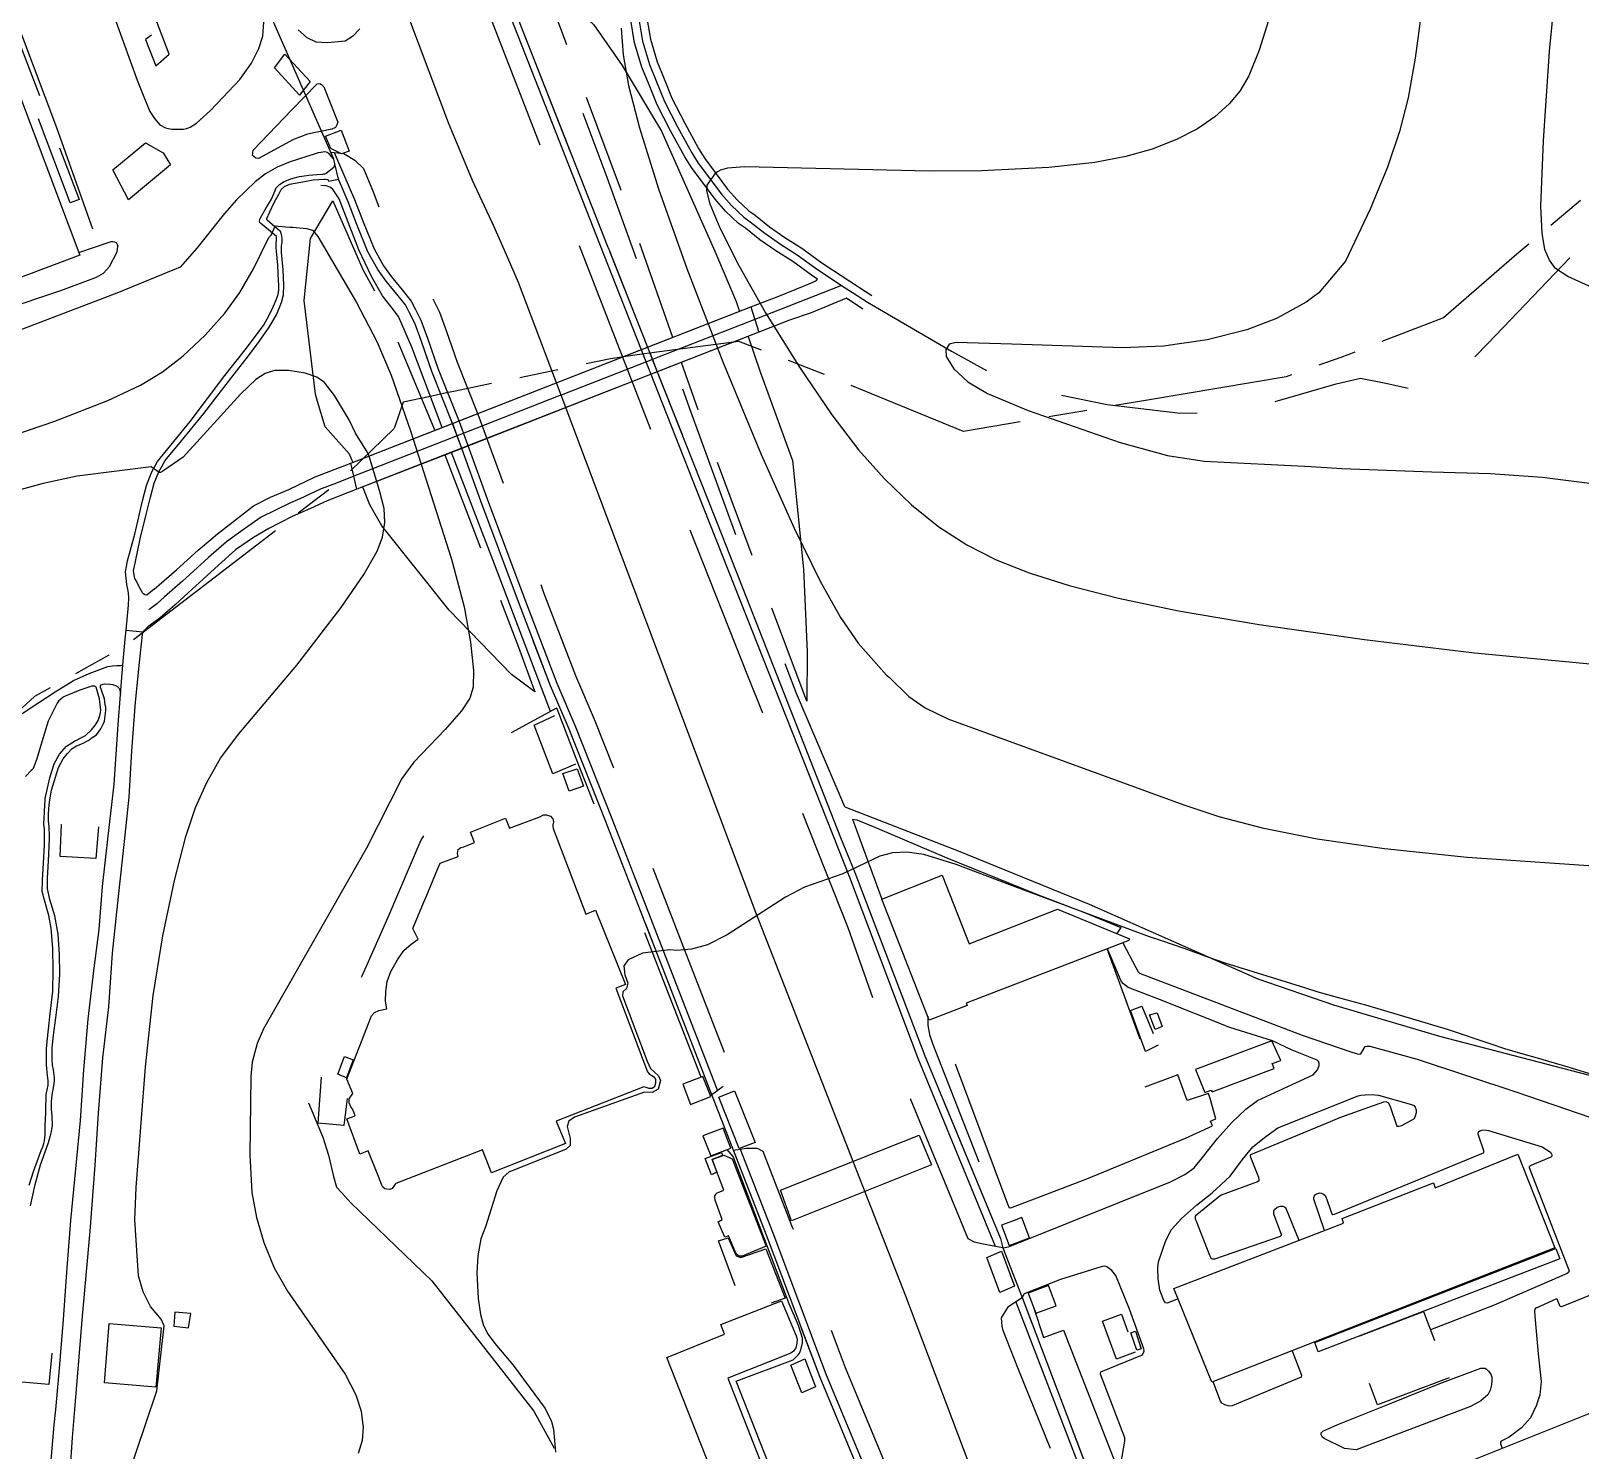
# Model space of a CAD drawing. Header units: millimetres. Extents: x 198785 to 203305, y 542885 to 545889.
# Drawn here: x 200370.9 to 200657.7, y 543948.8 to 544211.6 of the extents above; entities that cross this region are included whole.
import ezdxf

# ---------------------------------------------------------------- set-up
doc = ezdxf.new("R2010")
doc.units = ezdxf.units.MM
for name, pattern in [('FENCE_25K', [54.3, 28.7, -9.2, -16.4]), ('HIDDEN_BULD_25K', [28.8, 18.4, -10.4]), ('HIDDEN_EMBANKMENT_25K', [28.8, 18.4, -10.4]), ('HIDDEN_EMD_25K', [50.97, 33.12, -5.36, 7.13, -5.36]), ('HIDDEN_IN_25K', [56.5, 36.5, -20]), ('HIDDEN_SORO_25K', [40.1, 25.4, -14.7])]:
    doc.linetypes.add(name, pattern=pattern)
for name, color, linetype in [('A0013114', 253, 'Continuous'), ('A0013117', 253, 'Continuous'), ('A0013118', 253, 'Continuous'), ('A0023119', 253, 'Continuous'), ('A0023214', 253, 'Continuous'), ('A0023217', 253, 'Continuous'), ('A0033324', 253, 'Continuous'), ('A0033327', 253, 'Continuous'), ('A0043325', 253, 'Continuous'), ('A0053326', 253, 'Continuous'), ('A0073340', 253, 'Continuous'), ('B0014111', 253, 'Continuous'), ('B0014116', 253, 'Continuous'), ('B0024120', 253, 'Continuous'), ('B0024127', 253, 'Continuous'), ('C0076117', 253, 'Continuous'), ('F0017111', 253, 'Continuous'), ('F0017114', 253, 'Continuous'), ('F0037222', 253, 'Continuous'), ('F0037223', 253, 'Continuous'), ('F0047224', 253, 'Continuous'), ('G0018117', 253, 'Continuous')]:
    doc.layers.add(name, color=color, linetype=linetype)

msp = doc.modelspace()

# ---------------------------------------------------------------- linework, layer by layer
at = {"layer": 'A0013114'}
for points in [[(200524.87, 543943.36), (200517, 543962.29), (200507.07, 543988.62), (200500.75, 544004.96), (200496.21, 544016.54), (200486.77, 544040.92), (200477.28, 544065.34), (200470.56, 544082.3), (200467.09, 544090.35), (200461.13, 544105.88), (200454.2, 544124.57), (200450.64, 544134.33), (200449.79, 544136.65), (200448.98, 544138.88), (200448.94, 544138.96), (200445.12, 544148.55), (200443.13, 544154.29), (200441.97, 544157.5), (200441.95, 544157.54), (200440.98, 544159.44), (200440.2, 544160.89), (200438.62, 544162.91), (200436.66, 544165.3), (200435.1, 544167.45), (200433.27, 544170.71), (200431.23, 544175.79), (200429.63, 544179.97), (200427.83, 544184.17), (200427.15, 544186.99), (200426.98, 544187.85), (200413.47, 544218.67)], [(200461.55, 544212.7), (200477.73, 544171.56), (200477.86, 544171.23), (200485.05, 544153.05), (200485.95, 544150.8), (200486.86, 544148.48), (200498.88, 544118.1), (200520.81, 544062.24), (200523.46, 544055.81), (200536.43, 544021.82), (200550.39, 543988.02), (200550.88, 543986.28), (200554.45, 543977.1), (200568.46, 543940.18), (200584.03, 543900.86), (200600.89, 543857.5), (200604.95, 543847.56)]]:
    msp.add_lwpolyline(points, dxfattribs=at)
at = {"layer": 'A0013117'}
for points in [[(200393.67, 544108.25), (200397.83, 544111.84), (200401.83, 544115.5), (200405.44, 544118.53), (200408.76, 544121.09), (200412.11, 544123.7), (200415.22, 544125.31), (200418.63, 544126.74), (200423.52, 544129.03), (200430.09, 544131.6), (200448.94, 544138.96), (200467.69, 544146.27), (200485.05, 544153.05), (200504.17, 544160.51), (200509.34, 544162.53), (200515.43, 544165.01), (200516.34, 544165.43), (200516.5, 544165.64), (200515.65, 544166.2), (200511.95, 544168.93), (200508.83, 544170.88), (200505.86, 544172.95), (200503.18, 544175.1), (200501.91, 544175.98), (200499.52, 544178.26), (200497.57, 544180.46), (200493.2, 544186.31), (200491.94, 544188.31), (200489.29, 544193.13), (200486.82, 544197.95), (200485.33, 544201.63), (200484.01, 544204.9), (200482.66, 544209.41), (200482.03, 544213.25)], [(200485.01, 544213.61), (200485.59, 544210.09), (200486.84, 544205.89), (200488.11, 544202.76), (200489.55, 544199.2), (200491.94, 544194.54), (200494.52, 544189.84), (200495.68, 544188.01), (200499.89, 544182.35), (200501.68, 544180.35), (200503.82, 544178.31), (200504.98, 544177.51), (200507.66, 544175.35), (200510.48, 544173.39), (200513.64, 544171.42), (200517.36, 544168.67), (200519.33, 544167.38), (200524.09, 544164.26), (200526.58, 544162.63)], [(200524.93, 544160.12), (200521.88, 544162.12), (200515.33, 544159.45), (200511.34, 544158.04), (200505.65, 544155.82), (200486.86, 544148.48), (200469.34, 544141.64), (200450.64, 544134.33), (200431.24, 544126.75), (200425.7, 544124.63), (200422.66, 544123.22), (200419.24, 544121.71), (200414.94, 544119.48), (200412.08, 544117.81), (200408.75, 544115.52), (200405.62, 544112.71), (200402.73, 544110.12), (200400.02, 544107.65), (200397.56, 544105.38), (200394.71, 544102.86), (200392.51, 544101.25), (200392.14, 544100.88), (200391.8, 544100.56), (200391.61, 544100.37)]]:
    msp.add_lwpolyline(points, dxfattribs=at)
at = {"layer": 'A0013118'}
for points in [[(200385.35, 544216.85), (200390.51, 544202.52), (200391.75, 544199.43), (200392.91, 544196.7), (200393.73, 544195.44), (200394.71, 544194.26), (200395.77, 544193.68), (200396.35, 544193.54), (200396.97, 544193.44), (200397.63, 544193.42), (200398.28, 544193.42), (200399.14, 544193.44), (200399.69, 544193.54), (200400.06, 544193.66), (200400.36, 544193.81), (200401.54, 544194.57), (200404.14, 544196.9), (200406.42, 544199.27), (200409.54, 544202.63), (200411.68, 544205.68), (200412.8, 544207.91), (200413.05, 544208.4), (200413.79, 544210.67), (200414.02, 544213.25)], [(200426.98, 544187.85), (200426.8, 544188.08), (200426.18, 544188.79), (200425.9, 544189.01), (200425.76, 544189.13), (200425.55, 544189.2), (200425.27, 544189.26), (200424.55, 544189.11), (200424.03, 544189.04), (200423.49, 544188.86), (200418.88, 544187.41), (200416.46, 544186.39), (200414.3, 544185.15), (200412.42, 544183.7), (200410.72, 544182.06), (200408.96, 544180.38), (200406.73, 544177.79), (200401.56, 544171.41), (200398.53, 544167.87)], [(200388.5, 544100.66), (200388.95, 544105.3), (200388.99, 544106.63), (200388.91, 544107.49), (200388.78, 544108.28), (200388.62, 544109.13), (200388.37, 544111.46), (200388.54, 544112.47), (200388.73, 544113.52), (200390.1, 544118.42), (200391.52, 544124.61), (200392.27, 544127.46), (200393.17, 544129.85), (200394.31, 544131.92), (200400.33, 544139.32), (200406.76, 544147.85), (200410.53, 544152.6), (200413.91, 544157.1), (200414.96, 544158.98), (200415.79, 544160.63), (200416.3, 544161.81), (200416.61, 544162.62), (200416.69, 544163.17), (200416.77, 544163.77), (200416.8, 544164.67), (200416.74, 544165.37), (200416.57, 544168.23), (200416.33, 544170.82), (200416.25, 544171.44), (200416.25, 544171.76), (200416.25, 544172.11), (200416.35, 544172.96), (200416.34, 544173.2), (200416.31, 544173.56), (200413.42, 544175.95), (200413.26, 544176.18), (200413.21, 544176.4), (200413.3, 544176.87), (200414.43, 544178.85), (200415.36, 544180.33), (200415.76, 544181.31), (200416.27, 544182.55), (200416.87, 544183.22), (200417.75, 544183.74), (200419.17, 544184.31), (200420.59, 544184.67), (200422.35, 544184.94), (200423.78, 544185.05), (200424.93, 544185.13), (200425.12, 544185.15), (200425.29, 544185.17), (200425.48, 544185.22), (200425.56, 544185.26), (200426.94, 544186.4), (200427.04, 544186.52), (200427.08, 544186.67), (200427.15, 544186.99)], [(200393.67, 544108.25), (200392.35, 544107.15), (200391.93, 544107.22), (200391.7, 544107.38), (200391.51, 544107.59), (200390.77, 544108.91), (200390.42, 544109.73), (200390.1, 544110.26), (200389.99, 544110.88), (200389.88, 544111.7), (200390.16, 544113.04), (200391.09, 544117.6), (200392.16, 544121.81), (200392.98, 544125.32), (200393.67, 544127.87), (200394.57, 544130), (200395.73, 544132.09), (200398.73, 544135.7), (200402.86, 544140.79), (200406.16, 544145.03), (200408.93, 544148.62), (200411.17, 544151.48), (200413.16, 544154.1), (200414.98, 544156.74), (200416.31, 544159.07), (200417.28, 544161.36), (200417.63, 544162.76), (200417.71, 544164.59), (200417.56, 544167.37), (200417.25, 544170.62), (200417.29, 544171.79), (200417.36, 544172.5), (200417.37, 544172.78), (200417.38, 544173.11), (200417.3, 544173.6), (200417.14, 544174.44), (200416.04, 544175.37), (200414.59, 544176.57), (200414.52, 544176.77), (200414.52, 544176.89), (200415.1, 544178.12), (200415.93, 544179.83), (200416.78, 544181.37), (200417.22, 544182.29), (200417.81, 544182.81), (200418.73, 544183.25), (200420.86, 544183.63), (200423.13, 544184.05), (200425.2, 544184.15), (200425.44, 544184.15), (200425.73, 544184.13), (200425.9, 544184.06), (200425.95, 544183.82), (200427.52, 544184.14), (200427.83, 544184.17)], [(200365.71, 544159.96), (200376.42, 544163.53), (200383.02, 544166), (200384.31, 544166.79), (200385.39, 544168.02), (200386.81, 544170.75), (200386.93, 544171.76)], [(200379.74, 544170.58), (200385.7, 544172.63), (200386.04, 544172.65), (200386.36, 544172.6), (200386.64, 544172.45), (200386.86, 544172.1), (200386.93, 544171.76)], [(200398.53, 544167.87), (200387.07, 544163.19), (200364.53, 544154.59)], [(200374.43, 543944.78), (200375.19, 543953.51), (200375.45, 543956.33), (200376.08, 543963.21), (200376.88, 543973.03), (200377.5, 543981.77), (200378.28, 543991.32), (200379.19, 544000.89), (200380.06, 544009.89), (200380.65, 544019.27), (200381.47, 544028.61), (200382.52, 544037.6), (200383.49, 544045.22), (200384.13, 544053.18), (200385.1, 544061.99), (200386.27, 544072.17), (200387.04, 544083.19), (200387.45, 544088.77), (200387.87, 544094.26), (200388.34, 544098.99), (200388.5, 544100.66), (200391.61, 544100.37), (200391.46, 544099.84), (200390.9, 544094.66), (200390.18, 544087.33), (200389.47, 544078.29), (200389.01, 544069.71), (200388.11, 544061.55), (200387.04, 544051.37), (200385.93, 544040.86), (200385.2, 544030.93), (200384.11, 544021.45), (200383.3, 544011.25), (200382.69, 544001.58), (200381.77, 543989.39), (200380.37, 543973.63), (200379.45, 543962.36), (200378.94, 543956.35), (200378.51, 543951.16), (200377.63, 543938.32)], [(200369.24, 544085.24), (200372.34, 544087.24), (200375.33, 544089.24), (200378.72, 544091.32), (200381.66, 544092.65), (200385.1, 544093.91), (200385.99, 544094.04), (200386.75, 544094.12), (200387.22, 544094.12), (200387.6, 544094.11), (200387.87, 544094.26)], [(200382.41, 544090.32), (200382.15, 544090.31), (200379.9, 544089.58), (200377.54, 544088.58), (200377.22, 544088.43), (200376.82, 544088.24), (200375.98, 544087.49), (200375.74, 544087.12), (200374.06, 544083.81), (200372.87, 544079.96), (200371.98, 544076.84), (200371.4, 544075.38), (200371.21, 544074.93), (200370.91, 544074.66), (200369.84, 544073.55)], [(200370.54, 543997.88), (200371.33, 544000.4), (200372.77, 544004.28), (200373.06, 544004.97), (200373.28, 544005.6), (200373.38, 544006.11), (200373.49, 544007.2), (200373.51, 544007.69), (200373.53, 544008.31), (200373.53, 544009.23), (200373.54, 544009.83), (200373.64, 544011.73), (200373.71, 544014.65), (200374.03, 544016.41), (200374.03, 544017.27), (200373.96, 544018.21), (200373.74, 544020.19), (200373.73, 544021.9), (200373.76, 544023.15), (200373.89, 544024.51), (200374.13, 544026.75), (200374.43, 544029.63), (200374.91, 544033.84), (200374.98, 544037.77), (200374.9, 544041.74), (200374.63, 544045.45), (200374.16, 544047.82), (200373.35, 544050.64), (200372.95, 544052.24), (200373, 544054.38), (200373.2, 544057.52), (200373.38, 544060.95), (200373.38, 544062.73), (200373.36, 544063.88), (200373.28, 544064.69), (200373.33, 544065.97), (200373.36, 544066.84), (200373.38, 544067.38), (200373.41, 544067.96), (200373.48, 544069.51), (200374.39, 544073.32), (200375.14, 544075.89), (200376.18, 544077.68), (200377.46, 544079.16), (200378.93, 544080.13), (200380.95, 544081.18), (200382.05, 544082.2), (200382.83, 544083.11), (200383.31, 544083.93), (200383.65, 544084.89), (200383.77, 544085.39), (200383.8, 544085.89), (200383.77, 544086.35), (200383.55, 544087.96), (200382.94, 544090.09), (200382.88, 544090.19), (200382.62, 544090.31), (200382.41, 544090.32)], [(200370.8, 543994.09), (200371.64, 543998.04), (200372.64, 544001.66), (200373.41, 544003.86), (200374.1, 544005.78), (200374.57, 544007.32), (200374.69, 544007.81), (200374.84, 544009.02), (200374.77, 544010.69), (200374.69, 544011.99), (200374.65, 544013.3), (200374.79, 544014.59), (200375.09, 544016.3), (200375.22, 544017.21), (200375.24, 544017.78), (200375.04, 544019.27), (200374.85, 544020.14), (200374.79, 544021.24), (200374.8, 544023.32), (200375.02, 544025.65), (200375.46, 544028.86), (200375.99, 544032.85), (200376.19, 544036.98), (200376.14, 544040.66), (200375.89, 544044.35), (200375.32, 544047.77), (200374.36, 544050.81), (200373.94, 544052.74), (200373.92, 544054.74), (200374.07, 544056.82), (200374.19, 544059.19), (200374.31, 544062.11), (200374.29, 544063), (200374.26, 544063.75), (200374.22, 544064.37), (200374.12, 544065.3), (200374.12, 544066.04), (200374.12, 544066.51), (200374.17, 544067.6), (200374.29, 544068.89), (200374.68, 544071.02), (200375.4, 544073.42), (200376, 544075.22), (200376.82, 544076.81), (200377.66, 544077.84), (200378.48, 544078.76), (200379.31, 544079.26), (200380.41, 544079.68), (200381.45, 544080.22), (200381.86, 544080.46), (200382.01, 544080.64), (200383, 544081.25), (200383.82, 544082.42), (200384.01, 544082.76), (200384.29, 544083.39), (200384.48, 544083.78), (200384.71, 544085.81), (200384.71, 544086.38), (200384.64, 544086.84), (200384.47, 544087.96), (200383.85, 544089.76), (200383.77, 544090.06), (200383.74, 544090.36), (200383.79, 544090.54), (200384.46, 544090.7), (200385.48, 544090.68), (200386, 544090.63), (200386.69, 544090.38), (200386.91, 544090.21), (200387.14, 544089.97), (200387.33, 544089.61), (200387.45, 544088.77)], [(200573.1, 544042.78), (200575.47, 544038.19), (200575.92, 544037.42), (200576.15, 544037.15), (200606.29, 544025.66), (200615.47, 544022.5), (200616.5, 544022.18), (200616.83, 544022.15), (200617.12, 544022.2), (200617.94, 544023.55), (200618.27, 544023.62), (200618.83, 544023.65), (200627.59, 544021.21), (200646.03, 544015.1), (200673.26, 544005.76)], [(200550.88, 543986.28), (200551.88, 543986.44), (200553.78, 543987.18), (200581.93, 543998.49), (200584.53, 543999.86), (200586.3, 544001.09), (200587.85, 544003), (200590.59, 544006.51), (200593.28, 544009.51), (200595.82, 544011.95), (200598.01, 544013.55), (200605.21, 544016.91), (200608.32, 544018.35), (200609.1, 544019.24), (200609.25, 544019.58), (200609.41, 544020.03), (200609.42, 544020.39), (200609.32, 544020.77), (200609.06, 544021.04), (200604.41, 544022.9), (200600.77, 544024.62), (200592.89, 544027.08), (200579.89, 544032.29), (200574.07, 544034.5), (200573.5, 544034.94), (200573.18, 544035.17), (200572.78, 544035.64), (200570.24, 544041.67)], [(200583.32, 543976.81), (200581.26, 543976.06), (200580.99, 543976.11), (200580.82, 543976.27), (200580.64, 543976.53), (200579.91, 543978.46), (200579.77, 543979.37), (200579.67, 543980.04), (200579.59, 543980.63), (200579.59, 543981.07), (200579.57, 543981.93), (200579.57, 543982.57), (200579.67, 543983.68), (200581.01, 543987.65), (200582.06, 543989.69), (200583.93, 543991.72), (200586.74, 543994.17), (200589.59, 543996.45), (200592.95, 543999.58), (200595.23, 544002.64), (200597.17, 544005), (200599.57, 544006.93), (200601.76, 544008.48), (200616.66, 544014.44), (200617.12, 544014.56), (200617.92, 544014.64), (200619.22, 544014.65), (200619.73, 544014.63), (200620.44, 544014.57), (200626.56, 544012.82), (200626.94, 544012.62), (200627.2, 544012.33), (200627.38, 544011.85), (200627.41, 544011.41), (200627.29, 544010.83), (200627.05, 544010.2), (200624.69, 544008.89), (200624.16, 544008.75), (200623.95, 544008.76), (200623.79, 544008.91), (200622.62, 544012.39), (200622.36, 544013.06), (200621.81, 544013.29), (200621.32, 544013.27), (200613.17, 544010.36), (200611.47, 544009.63), (200596.73, 544003.52), (200596.67, 544003.31), (200596.69, 544003.06), (200598.21, 543999.35), (200598.28, 543998.87), (200598.25, 543998.72), (200598.02, 543998.51), (200591.28, 543996.02), (200590.79, 543995.69), (200586.49, 543992.17), (200586.47, 543991.94), (200586.48, 543991.68), (200586.61, 543991.41), (200589.13, 543984.94), (200589.45, 543984.3), (200589.67, 543984.22), (200589.91, 543984.22), (200590.1, 543984.24), (200602.27, 543988.47), (200602.44, 543988.63), (200602.48, 543988.78), (200601.06, 543992.53), (200601.01, 543992.82), (200601.05, 543993.07), (200601.17, 543993.39), (200601.62, 543993.78), (200602.03, 543993.95), (200602.3, 543994), (200602.71, 543994), (200603.2, 543993.75), (200605.64, 543987.68)], [(200610.42, 543989.52), (200608.44, 543995.27), (200608.43, 543995.62), (200608.54, 543995.93), (200608.77, 543996.19), (200609.12, 543996.37), (200609.56, 543996.44), (200609.88, 543996.42), (200610.26, 543996.25), (200610.58, 543995.92), (200611.77, 543992.6), (200611.97, 543992.48), (200612.24, 543992.49), (200639.85, 544003.88), (200639.91, 544003.98), (200639.92, 544004.22), (200638.86, 544007.31), (200638.87, 544007.52), (200638.95, 544007.75), (200639.19, 544007.95), (200639.58, 544008.09), (200640.02, 544008.11), (200640.79, 544008.04), (200650.72, 544004.98), (200652.29, 544003.98), (200652.36, 544003.84), (200652.43, 544003.71), (200652.51, 544003.45), (200652.49, 544003.23), (200652.36, 544003.1), (200648.5, 544001.45), (200648.34, 544001.3), (200648.33, 544001.14), (200655.7, 543982.02), (200655.6, 543981.73), (200655.36, 543981.55), (200641.85, 543975.67), (200630.06, 543971.1)], [(200572.73, 543946.23), (200573.45, 543950.49), (200573.43, 543951.12), (200571.04, 543957.37), (200568.93, 543962.92), (200568.98, 543963.31), (200576.74, 543966.44), (200576.98, 543967.03), (200577, 543967.21), (200576.99, 543967.57), (200574.33, 543974.95), (200571.78, 543981.14), (200571.03, 543982.07), (200570.55, 543982.46), (200570.13, 543982.74), (200569.71, 543982.91), (200569.22, 543982.85), (200561.55, 543980.42), (200554.81, 543977.77), (200554.45, 543977.1)], [(200661.8, 543978.36), (200654.28, 543975.37), (200654.09, 543975.4), (200653.52, 543976.79), (200653.28, 543976.8), (200649.73, 543975.2), (200649.61, 543975.2), (200649.48, 543975.11), (200649.34, 543974.91), (200649.32, 543974.59), (200649.34, 543973.64), (200650, 543966.68), (200650.52, 543961.54), (200650.27, 543959.06), (200649.88, 543957.79), (200649.68, 543957.15), (200648.57, 543954.78), (200646.91, 543952.93), (200644.63, 543951.24), (200643.16, 543950.5), (200643, 543950.31), (200643.02, 543949.96), (200643.33, 543949.19)], [(200604.41, 543967.2), (200606.15, 543962.72), (200606.12, 543962.36), (200594.48, 543957.5), (200593.29, 543957), (200592.98, 543956.99), (200592.56, 543957.04), (200591.99, 543957.24), (200591.53, 543957.48), (200591.42, 543957.54), (200591.13, 543957.9), (200589.82, 543961.48)], [(200616.3, 543948.9), (200614.11, 543949.1), (200610.38, 543950.97), (200609.97, 543951.26), (200609.79, 543951.67), (200609.81, 543952.05), (200610.08, 543952.31), (200612.91, 543953.56), (200623.08, 543957.65), (200631.76, 543961.14), (200639.37, 543964), (200640.15, 543964.02), (200640.44, 543963.81), (200640.81, 543963.45), (200641.24, 543962.88), (200641.41, 543962.33), (200641.41, 543961.7), (200641.33, 543960.9), (200641.07, 543959.92), (200640.67, 543959.04), (200639.34, 543957.97), (200638.92, 543957.73), (200637.45, 543956.93), (200616.3, 543948.9)]]:
    msp.add_lwpolyline(points, dxfattribs=at)
at = {"layer": 'A0023119', "linetype": 'HIDDEN_SORO_25K', "flags": 128}
msp.add_lwpolyline([(200525.76, 544161.37), (200541.32, 544152.34), (200549.68, 544147.72), (200558.51, 544144.88), (200570.15, 544142.44), (200583.19, 544140.92), (200590.58, 544140.79), (200598.53, 544142.22), (200612.58, 544146.28), (200617.11, 544147.33), (200621.79, 544146.37), (200628.49, 544144.96), (200631.27, 544145.36), (200634.17, 544146.88), (200640.7, 544153.82), (200669.93, 544184.22), (200672.72, 544188.84)], dxfattribs=at)
at = {"layer": 'A0023214'}
msp.add_lwpolyline([(200592.09, 543820.76), (200590.81, 543824.13), (200588.28, 543830.8), (200586.01, 543836.75), (200584.21, 543841.51), (200532.89, 543977.33), (200505.11, 544048.37), (200469.03, 544144.18), (200461.17, 544165.05), (200458.92, 544170.15), (200456.66, 544175.33), (200452.64, 544183.96), (200448.17, 544194.6), (200434.05, 544232.23), (200395.19, 544335.96), (200393.09, 544341.57), (200389.09, 544352.25), (200375.34, 544388.94), (200364.21, 544446.67)], dxfattribs=at)
at = {"layer": 'A0023217'}
for points in [[(200483.52, 544213.43), (200484.12, 544209.75), (200485.42, 544205.4), (200486.72, 544202.2), (200488.18, 544198.58), (200490.62, 544193.84), (200493.23, 544189.07), (200494.44, 544187.16), (200498.73, 544181.41), (200500.6, 544179.31), (200502.86, 544177.15), (200504.08, 544176.3), (200506.76, 544174.15), (200509.66, 544172.14), (200512.79, 544170.18), (200516.51, 544167.44), (200517.92, 544166.51), (200520.98, 544164.5)], [(200520.98, 544164.5), (200519.27, 544163.83), (200504.9, 544158.21), (200487.18, 544151.28), (200485.95, 544150.8), (200469.03, 544144.18), (200468.51, 544143.98), (200449.79, 544136.65), (200430.67, 544129.18), (200427.43, 544127.91), (200424.61, 544126.83), (200420.64, 544124.98), (200418.93, 544124.22), (200413.52, 544121.59), (200410.42, 544119.45), (200407.09, 544117.02), (200403.72, 544114.1), (200400.28, 544110.98), (200398.93, 544109.75), (200395.62, 544106.82), (200394.19, 544105.56), (200392.67, 544104.44)], [(200520.98, 544164.5), (200522.99, 544163.19), (200525.76, 544161.37)]]:
    msp.add_lwpolyline(points, dxfattribs=at)
at = {"layer": 'A0033324', "linetype": 'HIDDEN_IN_25K', "flags": 128}
for points in [[(200550.39, 543988.02), (200550.88, 543986.28), (200546.9, 543987), (200545.63, 543987.32), (200544.46, 543987.98), (200531.32, 544019.79), (200522.2, 544045.57), (200503.73, 544091.9), (200489.26, 544128.54), (200471.24, 544174.89), (200452.36, 544223.54), (200435.26, 544266.58), (200409.63, 544331.62), (200397.81, 544364.55), (200394.9, 544373.3), (200392.79, 544381.38), (200391.68, 544385.43), (200390.8, 544388.98), (200390.08, 544392.95), (200389.57, 544396.77), (200389.57, 544396.83), (200389.16, 544400.68), (200388.73, 544404.83), (200388.23, 544408.6), (200387.92, 544410.51), (200386.27, 544417.96), (200383.86, 544428.7), (200381.84, 544439.51), (200379.9, 544449.84), (200378.84, 544455.86), (200376.38, 544469.24), (200376.57, 544470.11), (200376.69, 544470.43), (200377.28, 544471.12), (200379.79, 544473.89), (200380.9, 544474.73), (200381.02, 544474.77), (200383.35, 544456.19), (200384.33, 544450.65), (200386.26, 544440.33), (200388.27, 544429.6), (200390.66, 544418.94), (200392.34, 544411.35), (200392.68, 544409.25), (200393.2, 544405.36), (200393.64, 544401.15), (200394.04, 544397.3), (200394.53, 544393.64), (200395.2, 544389.92), (200396.04, 544386.53), (200396.46, 544384.88), (200398.39, 544377.31), (200402.33, 544365.39), (200405.97, 544355.17), (200411.99, 544338.3), (200413.26, 544334.73), (200440.71, 544265.63), (200461.55, 544212.7), (200477.86, 544171.23), (200485.05, 544153.05), (200486.86, 544148.48), (200498.88, 544118.1), (200520.81, 544062.24), (200523.46, 544055.81), (200536.43, 544021.82), (200550.39, 543988.02)], [(200499.08, 544016.13), (200496.98, 544014.59), (200496.21, 544016.54), (200486.77, 544040.92), (200477.28, 544065.34), (200470.56, 544082.3), (200467.09, 544090.35), (200461.13, 544105.88), (200454.2, 544124.57), (200450.64, 544134.33), (200448.96, 544138.92), (200445.12, 544148.55), (200443.13, 544154.29), (200441.95, 544157.54), (200440.98, 544159.44), (200440.2, 544160.89), (200438.62, 544162.91), (200436.66, 544165.3), (200435.1, 544167.45), (200433.27, 544170.71), (200431.23, 544175.79), (200429.63, 544179.97), (200427.83, 544184.17), (200427.15, 544186.99), (200426.98, 544187.85), (200426.41, 544189.16), (200427.72, 544189.04), (200428.16, 544189), (200428.79, 544188.95), (200430.85, 544187.69), (200432.43, 544186.14), (200434.26, 544181.84), (200435.88, 544177.62), (200437.79, 544172.88), (200439.32, 544170.15), (200440.62, 544168.36), (200442.52, 544166.04), (200444.4, 544163.63), (200445.41, 544161.76), (200446.54, 544159.54), (200447.84, 544155.97), (200449.81, 544150.29), (200453.65, 544140.66), (200458.9, 544126.3), (200465.81, 544107.64), (200467.16, 544104.11), (200471.73, 544092.24), (200475.18, 544084.2), (200481.93, 544067.17), (200491.43, 544042.73), (200500.61, 544019.03), (200500.72, 544018.2), (200500.24, 544016.97), (200499.08, 544016.13)], [(200528.61, 543940.95), (200526.16, 543939.93), (200524.87, 543943.36), (200517, 543962.29), (200507.07, 543988.62), (200500.97, 544004.4), (200503.3, 544004.74), (200503.65, 544004.77), (200505.37, 544004.77), (200506.4, 544004.2), (200511.74, 543990.4), (200518.13, 543973.46), (200521.65, 543964.13), (200529.52, 543945.21), (200530.39, 543942.88), (200530.06, 543941.61), (200529.6, 543941.36), (200528.61, 543940.95)], [(200604.71, 543848.14), (200604.57, 543848.12), (200604.22, 543848.12), (200604.07, 543848.12), (200603.53, 543848.12), (200602.51, 543848.16), (200602.16, 543848.24), (200601.47, 543848.41), (200601.13, 543848.51), (200600.18, 543848.84), (200599.34, 543849.52), (200598.5, 543850.57), (200597.18, 543853.43), (200590.92, 543869.49), (200579.35, 543899.58), (200574.77, 543911.24), (200564.81, 543936.58), (200553.62, 543964.07), (200550.89, 543970.98), (200550.74, 543971.79), (200550.67, 543972.49), (200550.63, 543973.32), (200551.87, 543975.43), (200552.35, 543975.75), (200554.45, 543977.1), (200568.46, 543940.18), (200584.03, 543900.86), (200600.89, 543857.5), (200604.71, 543848.14)]]:
    msp.add_lwpolyline(points, dxfattribs=at)
at = {"layer": 'A0033327'}
for points in [[(200549.52, 543986.52), (200535.15, 544021.32), (200522.52, 544054.87), (200500.09, 544111.55), (200496.48, 544120.71), (200476.21, 544172.14), (200459.26, 544215.41)], [(200427.01, 544189.11), (200430.79, 544180.43), (200432.39, 544176.25), (200434.4, 544171.25), (200436.15, 544168.13), (200437.65, 544166.07), (200439.59, 544163.69), (200441.25, 544161.57), (200442.09, 544160.02), (200443.1, 544158.04), (200444.31, 544154.71), (200446.29, 544148.98), (200450.14, 544139.32), (200455.38, 544125), (200462.3, 544106.32), (200468.25, 544090.82), (200471.71, 544082.77), (200478.44, 544065.8), (200483.18, 544053.59), (200497.65, 544016.33), (200498.03, 544015.36)], [(200502.23, 544004.58), (200508.23, 543989.06), (200518.16, 543962.75), (200526.03, 543943.82), (200527.32, 543940.41)], [(200603.42, 543848.13), (200599.96, 543856.48), (200598.4, 543860.49), (200582.86, 543900.54), (200581.71, 543903.46), (200567.54, 543939.28), (200554.24, 543973.84), (200553.26, 543976.33)]]:
    msp.add_lwpolyline(points, dxfattribs=at)
at = {"layer": 'A0043325'}
for points in [[(200422.59, 544202.26), (200420.62, 544199.76), (200415.97, 544204.81), (200417.9, 544207.34), (200422.59, 544202.26)], [(200429.8, 544189.39), (200428.4, 544188.84), (200426.4, 544189.84), (200425.42, 544192.12), (200428.33, 544193.23), (200429.8, 544189.39)], [(200396.69, 544186.83), (200388.94, 544180.35), (200386.05, 544185.89), (200392.08, 544190.91), (200395.36, 544189.04), (200396.69, 544186.83)], [(200504.98, 544005.79), (200502.05, 544004.7), (200498.26, 544014.16), (200501.13, 544015.37), (200504.98, 544005.79)], [(200537.65, 544001.68), (200511.74, 543991.31), (200509.65, 543996.98), (200535.35, 544007.12), (200537.65, 544001.68)], [(200553.03, 543979.18), (200550.32, 543978.01), (200547.86, 543984.51), (200550.58, 543985.65), (200553.03, 543979.18)]]:
    msp.add_lwpolyline(points, dxfattribs=at)
at = {"layer": 'A0053326'}
msp.add_lwpolyline([(200419.47, 544191.51), (200413, 544188.02), (200412.51, 544188.04), (200411.92, 544188.59), (200411.99, 544189.54), (200419.17, 544197), (200423.9, 544201.81), (200424.34, 544201.88), (200424.7, 544201.68), (200425.12, 544201.27), (200427.67, 544194.76), (200427.51, 544194.25), (200427.24, 544193.76), (200426.59, 544193.42), (200422.1, 544192.51), (200419.47, 544191.51)], dxfattribs=at)
at = {"layer": 'A0073340'}
msp.add_lwpolyline([(200505.65, 544155.82), (200431.24, 544126.75), (200430.09, 544131.6), (200504.17, 544160.51), (200505.65, 544155.82)], dxfattribs=at)
at = {"layer": 'B0014111'}
for points in [[(200362.73, 544215.55), (200379.93, 544170.09), (200348.39, 544158.24)], [(200435.21, 543999.5), (200433.33, 544004.23), (200431.79, 544003.64), (200429.36, 544010.15), (200430.92, 544010.71), (200430.49, 544011.87), (200430.08, 544012.37), (200429.8, 544013.13), (200429.82, 544013.86), (200430.46, 544014.88), (200429.35, 544017.53), (200433.94, 544029.26), (200434.48, 544029.84), (200435.29, 544030.23), (200436.76, 544030.56), (200436.51, 544031.95), (200436.58, 544033.77), (200436.83, 544035.63), (200437.54, 544037.47), (200438.74, 544039.6), (200439.94, 544041.37), (200441.25, 544042.54), (200442.59, 544043.46), (200441.6, 544045.39), (200443.57, 544050.14), (200444.04, 544051.26), (200446.23, 544056.55), (200446.63, 544057.51), (200449.99, 544058.75), (200449.85, 544059.29), (200449.99, 544060.04), (200450.46, 544060.43), (200451.01, 544060.57), (200452.99, 544061.36), (200452.26, 544063.24), (200458.76, 544065.86), (200459.48, 544064.02), (200465.09, 544066.12), (200465.78, 544066.46), (200466.33, 544066.49), (200467.08, 544066.21), (200467.54, 544065.7), (200467.64, 544065.14), (200467.52, 544064.63), (200467.49, 544064.36), (200467.57, 544063.93), (200473.6, 544048.05), (200475.42, 544048.83), (200480.99, 544035.07), (200479.18, 544034.37), (200485.05, 544018.89), (200485.34, 544018.52), (200486.18, 544017.98), (200486.52, 544017.49), (200486.54, 544016.79), (200486.33, 544016.08), (200485.88, 544015.77), (200485.37, 544015.77), (200484.81, 544015.97), (200484.36, 544016.12), (200468.13, 544009.72), (200469.85, 544005.58), (200456.13, 544000.2), (200454.47, 544004.42), (200438.43, 543998.21), (200438.29, 543998.05), (200437.79, 543997.25), (200437.33, 543997.1), (200436.77, 543997.12), (200436.4, 543997.22), (200436.02, 543997.51), (200435.85, 543997.89), (200435.21, 543999.5)], [(200539.6, 544055.3), (200544.59, 544042.57), (200561, 544049), (200574.28, 544043.51), (200574.2, 544043.21), (200544.09, 544031.57), (200544.24, 544031.15), (200537.23, 544028.42), (200528.45, 544050.87), (200539.6, 544055.3)], [(200636.88, 543946.62), (200667.78, 543958.95), (200660.99, 543976.6), (200666.14, 543978.67), (200665.56, 543980.17), (200665.12, 543981.31), (200680.79, 543987.56), (200681.89, 543984.81), (200686.54, 543986.41), (200693.92, 543966.81), (200696.55, 543959.84), (200726.87, 543971.34), (200712.93, 544006.8), (200756.71, 544024.15), (200767.09, 543997.16), (200755.22, 543992.65), (200758.79, 543983.93)], [(200500.7, 544002.79), (200507.05, 543986.57), (200502.57, 543984.76), (200502.16, 543984.76), (200501.81, 543984.89), (200501.46, 543985.2), (200500.03, 543988.48), (200499.34, 543988.24), (200498.13, 543991.08), (200498.86, 543991.56), (200497.55, 543995.11), (200497.49, 543995.59), (200497.51, 543995.92), (200497.67, 543996.19), (200497.85, 543996.43), (200499.21, 543996.96), (200497.04, 544002.62), (200499.21, 544003.44), (200500.7, 544002.79)], [(200646.22, 544003.64), (200653.1, 543986.3), (200589.58, 543961.39), (200582.54, 543978.75), (200613.91, 543990.87), (200613.67, 543991.72), (200630.6, 543998.33), (200630.9, 543997.42), (200646.22, 544003.64)], [(200654, 543984.23), (200609.25, 543967.05), (200608.61, 543968.77), (200653.26, 543986.15), (200654, 543984.23)], [(200511.11, 543933.64), (200502.67, 543930.24), (200488.62, 543965.96), (200499.33, 543970.27), (200498.62, 543972.07), (200509.85, 543976.48), (200512.58, 543970.01), (200512.74, 543969.39), (200512.73, 543968.65), (200512.51, 543967.79), (200512.07, 543967.14), (200511.61, 543966.76), (200499.9, 543962.17), (200511.11, 543933.64)], [(200394.98, 543971.48), (200393.97, 543960.5), (200384.47, 543961.29), (200385.37, 543972.26), (200394.98, 543971.48)]]:
    msp.add_lwpolyline(points, dxfattribs=at)
at = {"layer": 'B0014116', "linetype": 'HIDDEN_BULD_25K', "flags": 128}
for points in [[(200379.79, 544180.41), (200378.13, 544179.78), (200366.74, 544209.91), (200368.29, 544210.48), (200379.79, 544180.41)], [(200471.7, 544075.83), (200467.53, 544074.07), (200464.06, 544083.09), (200468.02, 544084.89), (200471.7, 544075.83)], [(200473.19, 544071.76), (200470.55, 544070.87), (200469.39, 544074.13), (200472, 544075.01), (200473.19, 544071.76)], [(200383.36, 544064.22), (200382.86, 544058.39), (200376.28, 544058.76), (200376.53, 544064.66), (200383.36, 544064.22)], [(200579.62, 544023.81), (200577.3, 544022.63), (200574.48, 544030.22), (200576.59, 544031.01), (200579.62, 544023.81)], [(200580.33, 544027.28), (200579.03, 544026.7), (200577.99, 544029.4), (200579.4, 544029.82), (200580.33, 544027.28)], [(200430.52, 544021.08), (200429.32, 544017.78), (200427.67, 544018.47), (200428.92, 544021.74), (200430.52, 544021.08)], [(200429.44, 544013.95), (200428.83, 544008.91), (200424.04, 544009.38), (200424.8, 544019.27), (200428.88, 544017.6), (200429.44, 544013.95)], [(200497.91, 544000.29), (200496.92, 543999.81), (200495.7, 544002.82), (200498.78, 544003.96), (200498.96, 544003.37), (200497.01, 544002.63), (200497.91, 544000.29)], [(200501.48, 543984.8), (200502.31, 543984.49), (200506.94, 543986.11), (200510.57, 543976.94), (200503.11, 543974.33), (200498.17, 543987.56), (200499.96, 543988.16), (200501.48, 543984.8)], [(200575.35, 543966.99), (200571.88, 543965.66), (200569.31, 543972.71), (200572.8, 543973.98), (200575.35, 543966.99)], [(200633.48, 543962.19), (200620.26, 543957.18), (200615.53, 543969.43), (200628.75, 543974.52), (200633.48, 543962.19)], [(200576.46, 543967.6), (200575.69, 543967.32), (200574.55, 543970.55), (200575.39, 543970.87), (200576.46, 543967.6)], [(200374.74, 543966.76), (200374.16, 543960.96), (200367.73, 543961.53), (200368.29, 543967.2), (200374.74, 543966.76)], [(200516.16, 543960.55), (200513.61, 543959.43), (200511.57, 543964.57), (200514.2, 543965.71), (200516.16, 543960.55)]]:
    msp.add_lwpolyline(points, dxfattribs=at)
at = {"layer": 'B0024120', "linetype": 'FENCE_25K', "flags": 128}
for points in [[(200521.62, 544067.94), (200512.64, 544088.95), (200501.56, 544117.89), (200493.04, 544141.14), (200485.11, 544163.46), (200477.58, 544184.46), (200468.73, 544208.2), (200460.93, 544230.21)], [(200494.96, 544017.89), (200480.08, 544056.02), (200471.84, 544076.88), (200468.32, 544086.09), (200468.2, 544086.23), (200458.46, 544080.9), (200455.31, 544079.33), (200454.15, 544078.44), (200452.32, 544076.37), (200447.33, 544069.14), (200443.1, 544061.77), (200436.96, 544047.45), (200432.13, 544036.59), (200421.75, 544014.83), (200421.78, 544014.35), (200421.86, 544014.2), (200424.92, 544006.79), (200425.99, 544003.43), (200426.91, 543999.47), (200427.48, 543997.51), (200428.41, 543996.45), (200430.11, 543994.61)], [(200523, 544065.67), (200528.45, 544050.87)], [(200576.26, 544024.92), (200570.16, 544041.64)], [(200552.33, 543993.66), (200552.11, 543993.65), (200551.78, 543994.39), (200539.17, 544028.08), (200539.16, 544028.29), (200547.17, 544031.41)], [(200536.94, 544029.16), (200536.96, 544027.51), (200537.25, 544025.79), (200537.8, 544024.11), (200548.07, 543998), (200550.58, 543991.43), (200550.79, 543991.17), (200551, 543991.02), (200551.34, 543990.99), (200552.65, 543991.22)]]:
    msp.add_lwpolyline(points, dxfattribs=at)
at = {"layer": 'B0024127'}
for points in [[(200496.76, 544014.3), (200495.3, 544018.03), (200494.96, 544017.89), (200491.58, 544016.57), (200493.03, 544012.85), (200496.76, 544014.3)], [(200500.48, 544004.74), (200499.03, 544008.47), (200495.3, 544007.02), (200496.76, 544003.29), (200500.48, 544004.74)], [(200552.03, 543986.72), (200555.78, 543988.12), (200554.37, 543991.87), (200552.65, 543991.22), (200550.63, 543990.46), (200552.03, 543986.72)], [(200556.97, 543974.16), (200560.71, 543975.56), (200559.31, 543979.31), (200555.56, 543977.9), (200556.97, 543974.16)]]:
    msp.add_lwpolyline(points, dxfattribs=at)
at = {"layer": 'C0076117'}
for points in [[(200393.19, 544210.83), (200392.05, 544210.06), (200393.99, 544205.19), (200396.49, 544207.35), (200394.2, 544213.29)], [(200600.69, 544024.6), (200586.56, 544019.3), (200588.24, 544015.07), (200589.4, 544015.48), (200589.59, 544015.17), (200601.12, 544019.5), (200600.7, 544020.43), (200602.33, 544021), (200600.69, 544024.6)], [(200552.33, 543993.66), (200566.41, 543999.06), (200584.66, 544006.59), (200589.69, 544008.89), (200589.28, 544009.75), (200590.32, 544010.15), (200589.23, 544013.96), (200588.93, 544014.87), (200585.01, 544013.55), (200583.27, 544018.3), (200577.17, 544016.02)], [(200397.52, 543974.34), (200397.33, 543971.79), (200400.04, 543971.46), (200400.49, 543974.13), (200397.52, 543974.34)]]:
    msp.add_lwpolyline(points, dxfattribs=at)
at = {"layer": 'F0017111'}
for points, elevation in [([(200630.9, 544234.05), (200627.21, 544206.56), (200625.94, 544199.21), (200624.32, 544193.03), (200622.08, 544186.41), (200618.85, 544178.63), (200614.3, 544168.97), (200609.35, 544163.1), (200607.04, 544161.37), (200601.52, 544158.37), (200596.03, 544156.28), (200588.67, 544154.45), (200580.59, 544153.28), (200573.07, 544152.93), (200552.54, 544153.61), (200542.19, 544153.96), (200540.93, 544153.62), (200540.29, 544152.59), (200540.38, 544151.32), (200541.78, 544149.04), (200544.34, 544146.67), (200548.04, 544144.46), (200555.54, 544141.37), (200572.6, 544135.44), (200581.36, 544133.03), (200588.12, 544131.93), (200607.93, 544130.98), (200613.62, 544130.57), (200630.29, 544130)], 70), ([(200662.92, 544163.11), (200660.1, 544164.06), (200655.49, 544166.16), (200653.19, 544167.65), (200652.09, 544169.16), (200651.25, 544171.18), (200650.7, 544174.16), (200650.47, 544179.16), (200650.96, 544191.29), (200652.1, 544207.88), (200653.06, 544217.97)], 80), ([(200601.08, 544216.92), (200598.29, 544208.07), (200596.38, 544203.31), (200594.75, 544200.49), (200592.78, 544198.11), (200590.14, 544195.74), (200586.93, 544193.52), (200583, 544191.5), (200578.53, 544189.74), (200573.64, 544188.37), (200567.88, 544187.25), (200559.35, 544186.35), (200546.9, 544185.69), (200537.25, 544185.65), (200503.04, 544186.46), (200499.84, 544186.2), (200498.54, 544185.82), (200498, 544185.53), (200497.54, 544185.17), (200496.02, 544183.05), (200495.97, 544182.02), (200496.56, 544179.64), (200498.42, 544175.14), (200501.93, 544168.16), (200506.89, 544159.42), (200513.18, 544149.35), (200519.19, 544140.52), (200524.15, 544134.07), (200528.93, 544128.7), (200533.93, 544123.88), (200539.01, 544119.79), (200544.17, 544116.45), (200549.6, 544113.68), (200555.74, 544111.25), (200563.16, 544108.93), (200572.27, 544106.6), (200583.38, 544104.27), (200598.3, 544101.72), (200617.84, 544098.94), (200638.2, 544096.49), (200659.62, 544094.43)], 60), ([(200431.79, 544211.99), (200430.44, 544210.58), (200429.04, 544209.76), (200425.79, 544209.41), (200423.67, 544209.54), (200422.05, 544210.33), (200420.34, 544211.83)], 40), ([(200388.74, 543943.7), (200392.12, 543953.74), (200394.16, 543959.81), (200395.53, 543971.82), (200394.97, 543973.06), (200392.98, 543975.45), (200391.67, 543978.13), (200390.8, 543981.12), (200390.09, 543991.45), (200390.38, 543997.46), (200392.06, 544019.83), (200393.47, 544032.99), (200395.29, 544044.04), (200397.45, 544054.32), (200399.57, 544062.46), (200401.36, 544067.84), (200403.44, 544072.43), (200406, 544076.93), (200409.34, 544081.45), (200420.08, 544094.21), (200428.34, 544104.87), (200432.5, 544110.96), (200435, 544115.28), (200435.99, 544117.87), (200436.4, 544120.59), (200436.3, 544123.17), (200435.41, 544126.55), (200433.41, 544133.05), (200432.98, 544133.86), (200431, 544137.15), (200429.8, 544139.61), (200427.11, 544144.13), (200425.26, 544146.5), (200423.81, 544147.53), (200421.65, 544148.23), (200418.58, 544148.72), (200416, 544148.73), (200414.27, 544148.21), (200412.49, 544147.08), (200409.73, 544144.45), (200399.05, 544132.69), (200395.27, 544130.1), (200394.88, 544129.88), (200394.61, 544129.88), (200393.13, 544130.93), (200379.41, 544129.2), (200373.16, 544127.85), (200359.25, 544124.08)], 60), ([(200630.29, 544130), (200641.13, 544129.66), (200650.74, 544128.97), (200683, 544124.92)], 70), ([(200660.78, 544018.14), (200655.55, 544019.76), (200649.88, 544021.43), (200647.18, 544022.15), (200643.83, 544023.13), (200641.26, 544024.01), (200633.21, 544026.69), (200630.32, 544027.57), (200618.06, 544031.25), (200615.32, 544031.96), (200609.24, 544033.64), (200606.77, 544034.4), (200592.04, 544038.99), (200589.02, 544040.05), (200584.4, 544041.74), (200580.11, 544043.22), (200578.04, 544043.89), (200552.17, 544053.51), (200542.23, 544057.24), (200536.24, 544059.09), (200533.08, 544059.53), (200530.41, 544059.44), (200528.09, 544058.82), (200521.22, 544055.57), (200514.1, 544053.08), (200510.62, 544051.25), (200499.82, 544044.24), (200496.16, 544042.42), (200493.17, 544041.57), (200490.48, 544041.33), (200489.2, 544041.48), (200484.15, 544040.85), (200481.46, 544039.62), (200480.67, 544038.53), (200480.82, 544036.86), (200481.43, 544035.32), (200481.18, 544034.28), (200480.46, 544033.71), (200480.39, 544032.92), (200484.97, 544020.83), (200485.61, 544019.52), (200486.28, 544018.89), (200487.08, 544018.14), (200487.43, 544017.26), (200487, 544015.64), (200485.93, 544015.04), (200484.46, 544015.12), (200471.54, 544010.47), (200470.47, 544009.76), (200470.16, 544008.73), (200470.71, 544006.51), (200470.75, 544005.23), (200469.96, 544004.56), (200459.36, 544000.27), (200458.33, 543999.36), (200457.13, 543996.84), (200455.06, 543990.19), (200454.2, 543987.94), (200453.64, 543984.8), (200453.45, 543981.65), (200453.68, 543976.88), (200454.09, 543973.91), (200454.67, 543971.93), (200455.51, 543970.21), (200456.76, 543968.55), (200460.16, 543964.54), (200466.1, 543956.51), (200467.22, 543954.26), (200467.25, 543954.14), (200467.65, 543952.73), (200468.01, 543948.46)], 40)]:
    msp.add_lwpolyline(points, dxfattribs=dict(at, elevation=elevation))
at = {"layer": 'F0017114', "elevation": 50}
for points in [[(200480.16, 544212.14), (200480.54, 544207.23), (200481.54, 544201.5), (200483.56, 544193.7), (200487.1, 544182.38), (200492.31, 544167.63), (200498.99, 544150.36), (200506.11, 544133.2), (200512.18, 544119.58), (200517.01, 544109.72), (200520.76, 544103.01), (200524.05, 544098.28), (200529.31, 544092.35), (200529.54, 544092.12), (200529.84, 544091.87), (200533.47, 544088.37), (200536.49, 544086.29), (200540.67, 544084.27), (200584.35, 544068.33), (200590.82, 544066.13), (200598.87, 544064.06), (200609.06, 544062.04), (200621.51, 544060.23), (200636.85, 544058.64), (200662.98, 544056.81)], [(200358.23, 544133.55), (200375.26, 544139.39), (200385.08, 544143.2), (200391.16, 544146.04), (200395.21, 544148.47), (200399.07, 544151.44), (200403.11, 544155.26), (200406.76, 544159.37), (200409.56, 544163.2), (200412.06, 544167.57), (200414.95, 544173.38), (200415.34, 544173.83), (200416.07, 544175.47), (200416.27, 544175.54), (200416.65, 544175.48), (200418.8, 544175.26), (200419.34, 544175.29), (200421.88, 544175.06), (200422.98, 544174.72), (200424, 544173.57), (200431.15, 544161.32), (200434.94, 544154.13), (200437.58, 544147.91), (200441.16, 544137.59), (200448.76, 544113.82), (200451.07, 544105), (200452.26, 544098.45), (200452.82, 544093.18), (200452.75, 544090.09), (200452.15, 544088.06), (200450.57, 544085.72), (200447.59, 544082.27), (200441.76, 544076.21), (200439.57, 544073.22), (200433.01, 544060.27), (200413.95, 544026.84), (200412.73, 544024.1), (200411.86, 544020.69), (200411.57, 544018.03), (200411.43, 544003.48), (200411.79, 543996.56), (200412.62, 543991.91), (200414, 543987.28), (200415.92, 543982.59), (200418.35, 543978.27), (200429.05, 543962.91), (200431.06, 543959.09), (200432, 543956.06), (200432.26, 543953.95), (200432.36, 543953.1), (200432.18, 543950.58), (200431.49, 543948.21)]]:
    msp.add_lwpolyline(points, dxfattribs=at)
at = {"layer": 'F0037222'}
for points in [[(200465.31, 544221.89), (200475.1, 544212.78), (200480.33, 544205.2), (200487.66, 544193.08), (200497.51, 544170.85), (200501.47, 544161.55), (200502.1, 544159.7)], [(200430.48, 544131.75), (200429.88, 544133.26), (200425.34, 544138.34), (200423.94, 544143.02), (200423.56, 544144.39), (200421.48, 544161.73), (200422.62, 544173.17), (200426.75, 544180.17)], [(200503.68, 544155.05), (200505.9, 544148.51), (200511.89, 544132.07), (200513.96, 544111.93), (200514.62, 544096.66), (200514.55, 544087.5)], [(200464.18, 544089.22), (200459.88, 544092.43), (200448.32, 544104.35), (200435.87, 544120), (200433.65, 544123.87), (200432.32, 544127.17)]]:
    msp.add_lwpolyline(points, dxfattribs=at)
at = {"layer": 'F0037223', "linetype": 'HIDDEN_EMBANKMENT_25K', "flags": 128}
for points in [[(200489.74, 544154.88), (200480.05, 544182.47), (200465.31, 544221.89)], [(200426.75, 544180.17), (200432.35, 544167.42), (200436.52, 544159.63), (200445.64, 544137.66)], [(200514.55, 544087.5), (200496.09, 544136.81), (200491.37, 544150.24)], [(200447.51, 544133.11), (200461.18, 544097.53), (200464.18, 544089.22)]]:
    msp.add_lwpolyline(points, dxfattribs=at)
at = {"layer": 'F0047224'}
for points in [[(200382.31, 544174.89), (200375.66, 544193.68), (200367.19, 544216.16), (200366.91, 544216.21), (200363.12, 544214.78)], [(200447, 544138.2), (200441.43, 544153.08), (200438.96, 544158.75), (200437.55, 544160.51), (200436, 544162.58), (200433.95, 544166.14), (200431.59, 544171.1), (200427.94, 544180.54), (200426.71, 544182.38), (200426.24, 544182.69), (200425.55, 544182.95), (200424.58, 544183.03)], [(200467.11, 544085.63), (200456.7, 544112.88), (200448.74, 544133.59)], [(200521.62, 544067.94), (200542.57, 544059.8), (200566.82, 544049.95), (200598.09, 544036.09), (200612.07, 544031.31), (200631.7, 544025.45), (200675.87, 544014.02), (200692.99, 544011.3), (200696.65, 544011.36), (200698.41, 544011.48), (200702.35, 544011.98), (200729.06, 544021.58), (200760.11, 544032.28), (200760.59, 544031.02), (200774.67, 543995.36), (200775.86, 543992.06), (200776.75, 543992.39)], [(200523, 544065.67), (200523.79, 544065.54), (200526.82, 544064.28), (200540.5, 544058.52), (200557.11, 544051.78), (200565.96, 544048.35), (200572.7, 544045.59), (200571.96, 544044.47)], [(200505.54, 543924.22), (200503.89, 543928.72), (200512.29, 543932.19), (200512.6, 543932.54), (200512.63, 543933.23), (200501.49, 543961.57), (200512.01, 543965.57), (200512.96, 543966.47), (200513.22, 543966.76), (200513.45, 543967.38), (200513.72, 543968.71), (200513.75, 543969.19), (200513.74, 543969.56), (200513.03, 543971.89), (200511.29, 543975.89), (200500.9, 544003.17), (200499.81, 544004.48)], [(200430.11, 543994.61), (200445.11, 543980.17), (200464.02, 543956.01), (200467.74, 543949.2)], [(200556.61, 543975.12), (200558.4, 543969.69), (200562.08, 543971.02), (200576.68, 543933.68), (200586.53, 543908.17), (200598.69, 543876.68), (200605.26, 543860.35), (200602.96, 543859.44), (200602.47, 543859.08), (200602.3, 543858.8), (200602.14, 543858.44), (200602.08, 543858.11), (200602.1, 543857.69), (200603.74, 543853.46), (200606.65, 543854.72)]]:
    msp.add_lwpolyline(points, dxfattribs=at)
at = {"layer": 'G0018117', "linetype": 'HIDDEN_EMD_25K', "flags": 128}
msp.add_lwpolyline([(201228.22, 544504.22), (201189.63, 544467.48), (201185.99, 544464.01), (201106.27, 544449.51), (201105.74, 544452.47), (201095.9, 544450.67), (201106.86, 544390.19), (201096.99, 544388.51), (201087.13, 544386.83), (201051.66, 544380.77), (201043.77, 544379.42), (201007.75, 544373.28), (201007.32, 544373.2), (200934.9, 544360.84), (200928.84, 544359.81), (200882.09, 544351.83), (200881.73, 544338.57), (200873.73, 544338.76), (200855.55, 544339.19), (200825.77, 544339.88), (200819.71, 544340.02), (200778.92, 544338.87), (200781.82, 544335.63), (200839.29, 544271.25), (200852.59, 544256.36), (200899.28, 544204.07), (200850.24, 544190.16), (200775.36, 544149.11), (200745.42, 544171.93), (200705.87, 544182.47), (200671.15, 544191.45), (200646.03, 544170.27), (200632.45, 544158.52), (200613.45, 544151.17), (200603.35, 544147.6), (200578.37, 544143.37), (200543.54, 544137.47), (200518.14, 544147.88), (200501.98, 544154.11), (200485.84, 544152.04), (200484.03, 544151.79), (200482.7, 544151.6), (200478.2, 544150.9), (200449.46, 544144.93), (200447.83, 544144.6), (200446.73, 544144.37), (200444.53, 544143.9), (200439.82, 544142.89), (200438.18, 544138.17), (200438.1, 544137.95), (200427.88, 544128.09), (200388.52, 544097.85), (200371.53, 544088.36), (200352.29, 544070.81), (200311.63, 544056.73), (200310.71, 544032.52), (200309.94, 544013.09), (200313.87, 543952.41), (200312.68, 543947.33), (200307.93, 543927.88), (200302.74, 543915.25), (200289.59, 543882.29), (200288.97, 543881.37), (200278.01, 543865.28), (200260.28, 543838.66), (200249.52, 543826.1), (200233.36, 543807.17), (200211.65, 543781.83), (200204.03, 543758.76), (200203.24, 543756.19), (200202.28, 543753.03), (200201.83, 543751.54), (200199.97, 543745.47), (200199.53, 543744), (200198.78, 543741.55), (200198.27, 543739.87), (200198.23, 543739.74), (200174.57, 543714.36), (200161.99, 543703.1), (200154.17, 543687.89), (200134.69, 543649.36), (200133.16, 543646.34), (200121.39, 543629.25), (200110.96, 543613.77), (200076.39, 543593.4), (200026.01, 543595.66)], dxfattribs=at)

doc.saveas('drawing.dxf')
